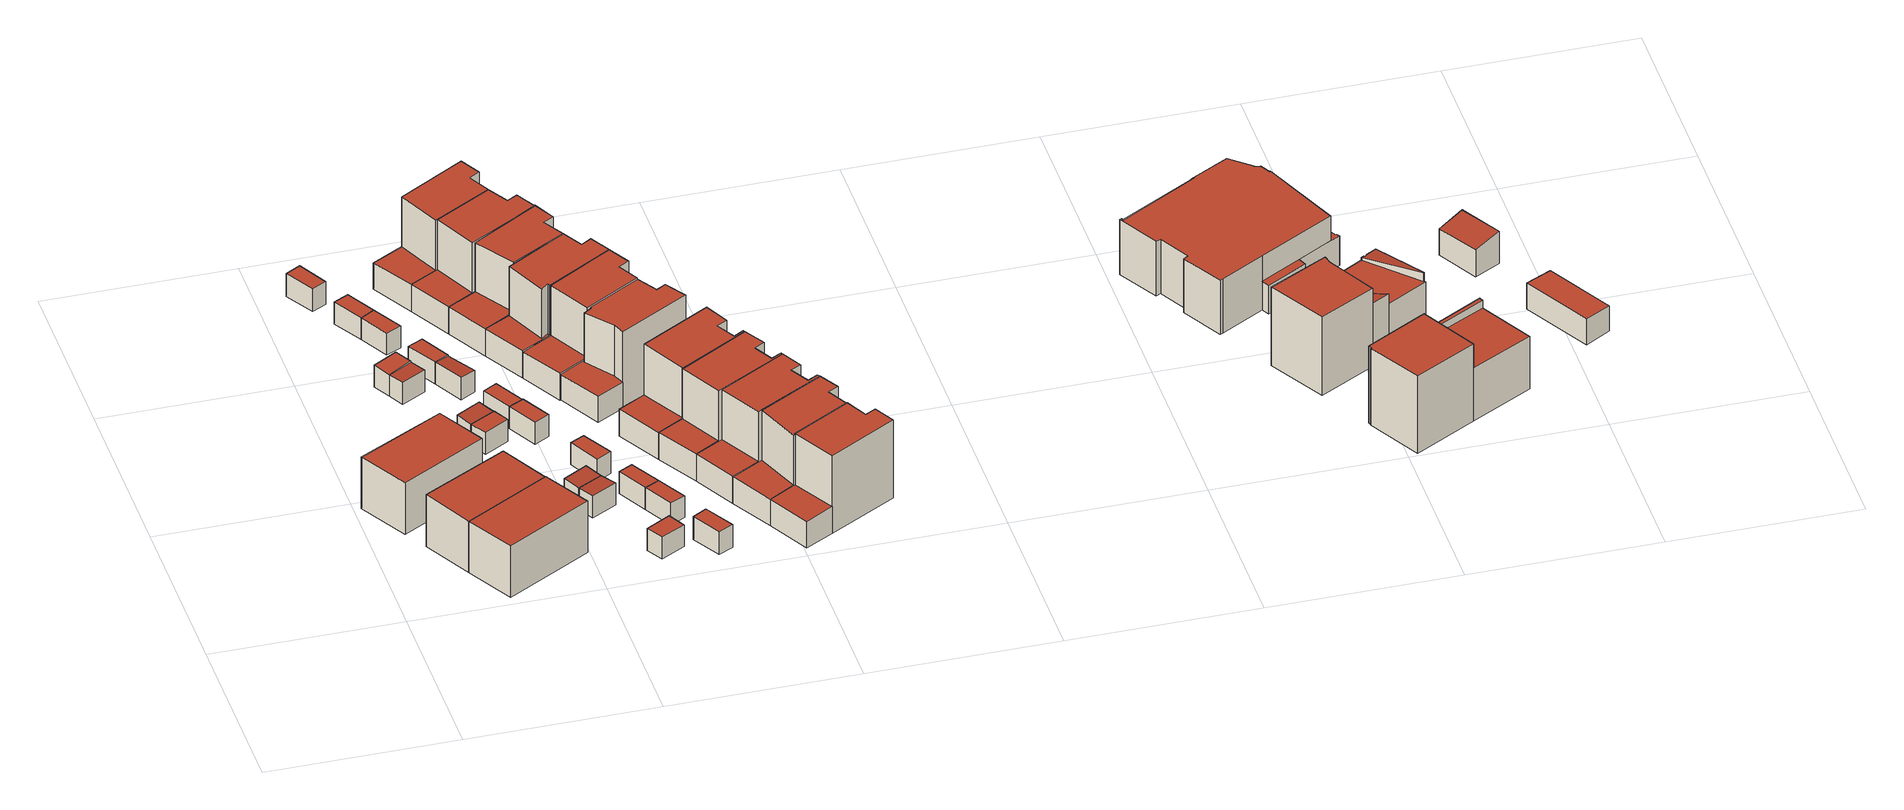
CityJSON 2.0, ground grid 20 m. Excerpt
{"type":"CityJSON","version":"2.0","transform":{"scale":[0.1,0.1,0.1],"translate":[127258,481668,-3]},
"CityObjects":{
"building1":{"type":"Building","attributes":{"b3_dak_type":"multiple horizontal","b3_h_dak_50p":3.67,"b3_h_dak_70p":3.69,"b3_h_dak_max":3.91,"b3_h_dak_min":3.59,"b3_h_maaiveld":-2.43,"b3_kas_warenhuis":false,"b3_mutatie_ahn3_ahn4":false,"b3_reconstructie_onvolledig":false,"b3_rmse_lod12":0.0573,"b3_rmse_lod13":0.0573,"b3_rmse_lod22":0.0539,"b3_val3dity_lod12":"[]","b3_val3dity_lod13":"[]","b3_val3dity_lod22":"[]","b3_volume_lod12":379.56,"b3_volume_lod13":379.56,"b3_volume_lod22":379.46,"geconstateerd":false,"oorspronkelijkbouwjaar":2007,"status":"Pand in gebruik"},"children":["building1-1"]},
"building1-1":{"type":"BuildingPart","parents":["building1"],"geometry":[{"type":"Solid","lod":"2.2","boundaries":[[[[0,1,2,3,4]],[[5,1,0,6]],[[6,0,4,7]],[[7,4,3,8]],[[9,2,1,5]],[[8,3,2,9]],[[8,9,5,6,7]]]],"semantics":{"surfaces":[{"type":"GroundSurface"},{"type":"WallSurface","on_footprint_edge":true},{"type":"RoofSurface"}],"values":[[0,1,1,1,1,1,2]]}}]},
"building2":{"type":"Building","attributes":{"b3_dak_type":"multiple horizontal","b3_h_dak_50p":3.68,"b3_h_dak_70p":3.7,"b3_h_dak_max":3.88,"b3_h_dak_min":3.58,"b3_h_maaiveld":-2.4,"b3_kas_warenhuis":false,"b3_mutatie_ahn3_ahn4":false,"b3_reconstructie_onvolledig":false,"b3_rmse_lod12":0.0569,"b3_rmse_lod13":0.0569,"b3_rmse_lod22":0.0497,"b3_val3dity_lod12":"[]","b3_val3dity_lod13":"[]","b3_val3dity_lod22":"[]","b3_volume_lod12":377.26,"b3_volume_lod13":377.26,"b3_volume_lod22":376.57,"geconstateerd":false,"oorspronkelijkbouwjaar":2007,"status":"Pand in gebruik"},"children":["building2-1"]},
"building2-1":{"type":"BuildingPart","parents":["building2"],"geometry":[{"type":"Solid","lod":"2.2","boundaries":[[[[10,11,12,13]],[[14,12,11,15]],[[15,11,10,16]],[[17,13,12,14]],[[16,10,13,17]],[[16,17,14,15]]]],"semantics":{"surfaces":[{"type":"GroundSurface"},{"type":"WallSurface","on_footprint_edge":true},{"type":"RoofSurface"}],"values":[[0,1,1,1,1,2]]}}]},
"building3":{"type":"Building","attributes":{"b3_dak_type":"multiple horizontal","b3_h_dak_50p":3.67,"b3_h_dak_70p":3.68,"b3_h_dak_max":3.88,"b3_h_dak_min":3.59,"b3_h_maaiveld":-2.43,"b3_kas_warenhuis":false,"b3_mutatie_ahn3_ahn4":false,"b3_reconstructie_onvolledig":false,"b3_rmse_lod12":0.0439,"b3_rmse_lod13":0.0439,"b3_rmse_lod22":0.0418,"b3_val3dity_lod12":"[]","b3_val3dity_lod13":"[]","b3_val3dity_lod22":"[]","b3_volume_lod12":363.44,"b3_volume_lod13":363.44,"b3_volume_lod22":362.91,"geconstateerd":false,"oorspronkelijkbouwjaar":2007,"status":"Pand in gebruik"},"children":["building3-1"]},
"building3-1":{"type":"BuildingPart","parents":["building3"],"geometry":[{"type":"Solid","lod":"2.2","boundaries":[[[[10,18,19,11]],[[20,18,10,21]],[[22,19,18,20]],[[21,10,11,15]],[[15,11,19,22]],[[15,22,20,21]]]],"semantics":{"surfaces":[{"type":"GroundSurface"},{"type":"WallSurface","on_footprint_edge":true},{"type":"RoofSurface"}],"values":[[0,1,1,1,1,2]]}}]},
"building4":{"type":"Building","attributes":{"b3_dak_type":"multiple horizontal","b3_h_dak_50p":0.16,"b3_h_dak_70p":0.19,"b3_h_dak_max":0.23,"b3_h_dak_min":0.12,"b3_h_maaiveld":-2.44,"b3_kas_warenhuis":false,"b3_mutatie_ahn3_ahn4":false,"b3_reconstructie_onvolledig":false,"b3_rmse_lod12":0.033,"b3_rmse_lod13":0.033,"b3_rmse_lod22":0.0281,"b3_val3dity_lod12":"[]","b3_val3dity_lod13":"[]","b3_val3dity_lod22":"[]","b3_volume_lod12":15.72,"b3_volume_lod13":15.72,"b3_volume_lod22":15.68,"geconstateerd":false,"oorspronkelijkbouwjaar":2007,"status":"Pand in gebruik"},"children":["building4-1"]},
"building4-1":{"type":"BuildingPart","parents":["building4"],"geometry":[{"type":"Solid","lod":"2.2","boundaries":[[[[23,24,25,26]],[[27,24,23,28]],[[29,25,24,27]],[[28,23,26,30]],[[30,26,25,29]],[[30,29,27,28]]]],"semantics":{"surfaces":[{"type":"GroundSurface"},{"type":"WallSurface","on_footprint_edge":true},{"type":"RoofSurface"}],"values":[[0,1,1,1,1,2]]}}]},
"building5":{"type":"Building","attributes":{"b3_dak_type":"multiple horizontal","b3_h_dak_50p":0.15,"b3_h_dak_70p":0.17,"b3_h_dak_max":0.22,"b3_h_dak_min":0.1,"b3_h_maaiveld":-2.44,"b3_kas_warenhuis":false,"b3_mutatie_ahn3_ahn4":false,"b3_reconstructie_onvolledig":false,"b3_rmse_lod12":0.0291,"b3_rmse_lod13":0.0291,"b3_rmse_lod22":0.0255,"b3_val3dity_lod12":"[]","b3_val3dity_lod13":"[]","b3_val3dity_lod22":"[]","b3_volume_lod12":15.62,"b3_volume_lod13":15.62,"b3_volume_lod22":15.61,"geconstateerd":false,"oorspronkelijkbouwjaar":2007,"status":"Pand in gebruik"},"children":["building5-1"]},
"building5-1":{"type":"BuildingPart","parents":["building5"],"geometry":[{"type":"Solid","lod":"2.2","boundaries":[[[[31,26,25,32]],[[30,26,31,33]],[[33,31,32,34]],[[35,25,26,30]],[[34,32,25,35]],[[34,35,30,33]]]],"semantics":{"surfaces":[{"type":"GroundSurface"},{"type":"WallSurface","on_footprint_edge":true},{"type":"RoofSurface"}],"values":[[0,1,1,1,1,2]]}}]},
"building6":{"type":"Building","attributes":{"b3_dak_type":"multiple horizontal","b3_h_dak_50p":0.17,"b3_h_dak_70p":0.2,"b3_h_dak_max":0.23,"b3_h_dak_min":0.11,"b3_h_maaiveld":-2.45,"b3_kas_warenhuis":false,"b3_mutatie_ahn3_ahn4":false,"b3_reconstructie_onvolledig":false,"b3_rmse_lod12":0.0328,"b3_rmse_lod13":0.0328,"b3_rmse_lod22":0.0319,"b3_val3dity_lod12":"[]","b3_val3dity_lod13":"[]","b3_val3dity_lod22":"[]","b3_volume_lod12":16.82,"b3_volume_lod13":16.82,"b3_volume_lod22":16.76,"geconstateerd":false,"oorspronkelijkbouwjaar":2007,"status":"Pand in gebruik"},"children":["building6-1"]},
"building6-1":{"type":"BuildingPart","parents":["building6"],"geometry":[{"type":"Solid","lod":"2.2","boundaries":[[[[36,37,38,39]],[[40,37,36,41]],[[41,36,39,42]],[[43,38,37,40]],[[42,39,38,43]],[[42,43,40,41]]]],"semantics":{"surfaces":[{"type":"GroundSurface"},{"type":"WallSurface","on_footprint_edge":true},{"type":"RoofSurface"}],"values":[[0,1,1,1,1,2]]}}]},
"building7":{"type":"Building","attributes":{"b3_dak_type":"multiple horizontal","b3_h_dak_50p":0.17,"b3_h_dak_70p":0.21,"b3_h_dak_max":0.26,"b3_h_dak_min":0.12,"b3_h_maaiveld":-2.44,"b3_kas_warenhuis":false,"b3_mutatie_ahn3_ahn4":false,"b3_reconstructie_onvolledig":false,"b3_rmse_lod12":0.0345,"b3_rmse_lod13":0.0345,"b3_rmse_lod22":0.032,"b3_val3dity_lod12":"[]","b3_val3dity_lod13":"[]","b3_val3dity_lod22":"[]","b3_volume_lod12":16.82,"b3_volume_lod13":16.82,"b3_volume_lod22":16.75,"geconstateerd":false,"oorspronkelijkbouwjaar":2007,"status":"Pand in gebruik"},"children":["building7-1"]},
"building7-1":{"type":"BuildingPart","parents":["building7"],"geometry":[{"type":"Solid","lod":"2.2","boundaries":[[[[44,45,46,47]],[[48,46,45,49]],[[50,47,46,48]],[[51,44,47,50]],[[49,45,44,51]],[[49,51,50,48]]]],"semantics":{"surfaces":[{"type":"GroundSurface"},{"type":"WallSurface","on_footprint_edge":true},{"type":"RoofSurface"}],"values":[[0,1,1,1,1,2]]}}]},
"building8":{"type":"Building","attributes":{"b3_dak_type":"multiple horizontal","b3_h_dak_50p":0.16,"b3_h_dak_70p":0.17,"b3_h_dak_max":0.23,"b3_h_dak_min":0.1,"b3_h_maaiveld":-2.44,"b3_kas_warenhuis":false,"b3_mutatie_ahn3_ahn4":false,"b3_reconstructie_onvolledig":false,"b3_rmse_lod12":0.031,"b3_rmse_lod13":0.031,"b3_rmse_lod22":0.0258,"b3_val3dity_lod12":"[]","b3_val3dity_lod13":"[]","b3_val3dity_lod22":"[]","b3_volume_lod12":15.67,"b3_volume_lod13":15.67,"b3_volume_lod22":15.64,"geconstateerd":false,"oorspronkelijkbouwjaar":2007,"status":"Pand in gebruik"},"children":["building8-1"]},
"building8-1":{"type":"BuildingPart","parents":["building8"],"geometry":[{"type":"Solid","lod":"2.2","boundaries":[[[[52,53,54,55]],[[56,53,52,57]],[[58,54,53,56]],[[57,52,55,59]],[[59,55,54,58]],[[59,58,56,57]]]],"semantics":{"surfaces":[{"type":"GroundSurface"},{"type":"WallSurface","on_footprint_edge":true},{"type":"RoofSurface"}],"values":[[0,1,1,1,1,2]]}}]},
"building9":{"type":"Building","attributes":{"b3_dak_type":"multiple horizontal","b3_h_dak_50p":0.17,"b3_h_dak_70p":0.19,"b3_h_dak_max":0.24,"b3_h_dak_min":0.11,"b3_h_maaiveld":-2.44,"b3_kas_warenhuis":false,"b3_mutatie_ahn3_ahn4":false,"b3_reconstructie_onvolledig":false,"b3_rmse_lod12":0.0328,"b3_rmse_lod13":0.0328,"b3_rmse_lod22":0.0297,"b3_val3dity_lod12":"[]","b3_val3dity_lod13":"[]","b3_val3dity_lod22":"[]","b3_volume_lod12":16.74,"b3_volume_lod13":16.74,"b3_volume_lod22":16.7,"geconstateerd":false,"oorspronkelijkbouwjaar":2007,"status":"Pand in gebruik"},"children":["building9-1"]},
"building9-1":{"type":"BuildingPart","parents":["building9"],"geometry":[{"type":"Solid","lod":"2.2","boundaries":[[[[60,61,46,45]],[[62,61,60,63]],[[63,60,45,49]],[[48,46,61,62]],[[49,45,46,48]],[[49,48,62,63]]]],"semantics":{"surfaces":[{"type":"GroundSurface"},{"type":"WallSurface","on_footprint_edge":true},{"type":"RoofSurface"}],"values":[[0,1,1,1,1,2]]}}]},
"building10":{"type":"Building","attributes":{"b3_dak_type":"multiple horizontal","b3_h_dak_50p":0.17,"b3_h_dak_70p":0.19,"b3_h_dak_max":0.23,"b3_h_dak_min":0.1,"b3_h_maaiveld":-2.43,"b3_kas_warenhuis":false,"b3_mutatie_ahn3_ahn4":false,"b3_reconstructie_onvolledig":false,"b3_rmse_lod12":0.032,"b3_rmse_lod13":0.032,"b3_rmse_lod22":0.0281,"b3_val3dity_lod12":"[]","b3_val3dity_lod13":"[]","b3_val3dity_lod22":"[]","b3_volume_lod12":15.63,"b3_volume_lod13":15.63,"b3_volume_lod22":15.6,"geconstateerd":false,"oorspronkelijkbouwjaar":2007,"status":"Pand in gebruik"},"children":["building10-1"]},
"building10-1":{"type":"BuildingPart","parents":["building10"],"geometry":[{"type":"Solid","lod":"2.2","boundaries":[[[[54,64,65,55]],[[66,64,54,67]],[[68,65,64,66]],[[67,54,55,59]],[[59,55,65,68]],[[59,68,66,67]]]],"semantics":{"surfaces":[{"type":"GroundSurface"},{"type":"WallSurface","on_footprint_edge":true},{"type":"RoofSurface"}],"values":[[0,1,1,1,1,2]]}}]},
"building11":{"type":"Building","attributes":{"b3_dak_type":"multiple horizontal","b3_h_dak_50p":0.17,"b3_h_dak_70p":0.2,"b3_h_dak_max":0.25,"b3_h_dak_min":0.12,"b3_h_maaiveld":-2.44,"b3_kas_warenhuis":false,"b3_mutatie_ahn3_ahn4":false,"b3_reconstructie_onvolledig":false,"b3_rmse_lod12":0.0298,"b3_rmse_lod13":0.0298,"b3_rmse_lod22":0.0274,"b3_val3dity_lod12":"[]","b3_val3dity_lod13":"[]","b3_val3dity_lod22":"[]","b3_volume_lod12":16.77,"b3_volume_lod13":16.77,"b3_volume_lod22":16.74,"geconstateerd":false,"oorspronkelijkbouwjaar":2007,"status":"Pand in gebruik"},"children":["building11-1"]},
"building11-1":{"type":"BuildingPart","parents":["building11"],"geometry":[{"type":"Solid","lod":"2.2","boundaries":[[[[69,70,71,72]],[[73,69,72,74]],[[74,72,71,75]],[[75,71,70,76]],[[76,70,69,73]],[[76,73,74,75]]]],"semantics":{"surfaces":[{"type":"GroundSurface"},{"type":"WallSurface","on_footprint_edge":true},{"type":"RoofSurface"}],"values":[[0,1,1,1,1,2]]}}]},
"building12":{"type":"Building","attributes":{"b3_dak_type":"multiple horizontal","b3_h_dak_50p":0.2,"b3_h_dak_70p":0.22,"b3_h_dak_max":0.28,"b3_h_dak_min":0.12,"b3_h_maaiveld":-2.44,"b3_kas_warenhuis":false,"b3_mutatie_ahn3_ahn4":false,"b3_reconstructie_onvolledig":false,"b3_rmse_lod12":0.0385,"b3_rmse_lod13":0.0385,"b3_rmse_lod22":0.0252,"b3_val3dity_lod12":"[]","b3_val3dity_lod13":"[]","b3_val3dity_lod22":"[]","b3_volume_lod12":16.93,"b3_volume_lod13":16.93,"b3_volume_lod22":16.83,"geconstateerd":false,"oorspronkelijkbouwjaar":2007,"status":"Pand in gebruik"},"children":["building12-1"]},
"building12-1":{"type":"BuildingPart","parents":["building12"],"geometry":[{"type":"Solid","lod":"2.2","boundaries":[[[[77,78,69,72]],[[79,78,77,80]],[[80,77,72,81]],[[73,69,78,79]],[[81,72,69,73]],[[81,73,79,80]]]],"semantics":{"surfaces":[{"type":"GroundSurface"},{"type":"WallSurface","on_footprint_edge":true},{"type":"RoofSurface"}],"values":[[0,1,1,1,1,2]]}}]},
"building13":{"type":"Building","attributes":{"b3_dak_type":"multiple horizontal","b3_h_dak_50p":0.16,"b3_h_dak_70p":0.18,"b3_h_dak_max":0.23,"b3_h_dak_min":0.1,"b3_h_maaiveld":-2.43,"b3_kas_warenhuis":false,"b3_mutatie_ahn3_ahn4":false,"b3_reconstructie_onvolledig":false,"b3_rmse_lod12":0.0328,"b3_rmse_lod13":0.0328,"b3_rmse_lod22":0.0297,"b3_val3dity_lod12":"[]","b3_val3dity_lod13":"[]","b3_val3dity_lod22":"[]","b3_volume_lod12":15.61,"b3_volume_lod13":15.61,"b3_volume_lod22":15.57,"geconstateerd":false,"oorspronkelijkbouwjaar":2007,"status":"Pand in gebruik"},"children":["building13-1"]},
"building13-1":{"type":"BuildingPart","parents":["building13"],"geometry":[{"type":"Solid","lod":"2.2","boundaries":[[[[82,83,84,85]],[[86,83,82,87]],[[87,82,85,88]],[[89,84,83,86]],[[88,85,84,89]],[[88,89,86,87]]]],"semantics":{"surfaces":[{"type":"GroundSurface"},{"type":"WallSurface","on_footprint_edge":true},{"type":"RoofSurface"}],"values":[[0,1,1,1,1,2]]}}]},
"building14":{"type":"Building","attributes":{"b3_dak_type":"multiple horizontal","b3_h_dak_50p":0.16,"b3_h_dak_70p":0.18,"b3_h_dak_max":0.22,"b3_h_dak_min":0.1,"b3_h_maaiveld":-2.43,"b3_kas_warenhuis":false,"b3_mutatie_ahn3_ahn4":false,"b3_reconstructie_onvolledig":false,"b3_rmse_lod12":0.0313,"b3_rmse_lod13":0.0313,"b3_rmse_lod22":0.0279,"b3_val3dity_lod12":"[]","b3_val3dity_lod13":"[]","b3_val3dity_lod22":"[]","b3_volume_lod12":15.59,"b3_volume_lod13":15.59,"b3_volume_lod22":15.58,"geconstateerd":false,"oorspronkelijkbouwjaar":2007,"status":"Pand in gebruik"},"children":["building14-1"]},
"building14-1":{"type":"BuildingPart","parents":["building14"],"geometry":[{"type":"Solid","lod":"2.2","boundaries":[[[[90,83,82,91]],[[86,83,90,92]],[[92,90,91,93]],[[87,82,83,86]],[[93,91,82,87]],[[93,87,86,92]]]],"semantics":{"surfaces":[{"type":"GroundSurface"},{"type":"WallSurface","on_footprint_edge":true},{"type":"RoofSurface"}],"values":[[0,1,1,1,1,2]]}}]},
"building15":{"type":"Building","attributes":{"b3_dak_type":"multiple horizontal","b3_h_dak_50p":0.17,"b3_h_dak_70p":0.19,"b3_h_dak_max":0.26,"b3_h_dak_min":0.11,"b3_h_maaiveld":-2.42,"b3_kas_warenhuis":false,"b3_mutatie_ahn3_ahn4":false,"b3_reconstructie_onvolledig":false,"b3_rmse_lod12":0.0351,"b3_rmse_lod13":0.0351,"b3_rmse_lod22":0.0292,"b3_val3dity_lod12":"[]","b3_val3dity_lod13":"[]","b3_val3dity_lod22":"[]","b3_volume_lod12":16.63,"b3_volume_lod13":16.63,"b3_volume_lod22":16.55,"geconstateerd":false,"oorspronkelijkbouwjaar":2007,"status":"Pand in gebruik"},"children":["building15-1"]},
"building15-1":{"type":"BuildingPart","parents":["building15"],"geometry":[{"type":"Solid","lod":"2.2","boundaries":[[[[94,95,96,97]],[[98,96,95,99]],[[100,97,96,98]],[[101,94,97,100]],[[99,95,94,101]],[[99,101,100,98]]]],"semantics":{"surfaces":[{"type":"GroundSurface"},{"type":"WallSurface","on_footprint_edge":true},{"type":"RoofSurface"}],"values":[[0,1,1,1,1,2]]}}]},
"building16":{"type":"Building","attributes":{"b3_dak_type":"multiple horizontal","b3_h_dak_50p":0.16,"b3_h_dak_70p":0.19,"b3_h_dak_max":0.24,"b3_h_dak_min":0.12,"b3_h_maaiveld":-2.4,"b3_kas_warenhuis":false,"b3_mutatie_ahn3_ahn4":false,"b3_reconstructie_onvolledig":false,"b3_rmse_lod12":0.0315,"b3_rmse_lod13":0.0315,"b3_rmse_lod22":0.03,"b3_val3dity_lod12":"[]","b3_val3dity_lod13":"[]","b3_val3dity_lod22":"[]","b3_volume_lod12":16.46,"b3_volume_lod13":16.46,"b3_volume_lod22":16.43,"geconstateerd":false,"oorspronkelijkbouwjaar":2007,"status":"Pand in gebruik"},"children":["building16-1"]},
"building16-1":{"type":"BuildingPart","parents":["building16"],"geometry":[{"type":"Solid","lod":"2.2","boundaries":[[[[102,103,96,95]],[[104,103,102,105]],[[105,102,95,106]],[[98,96,103,104]],[[106,95,96,98]],[[106,98,104,105]]]],"semantics":{"surfaces":[{"type":"GroundSurface"},{"type":"WallSurface","on_footprint_edge":true},{"type":"RoofSurface"}],"values":[[0,1,1,1,1,2]]}}]},
"building17":{"type":"Building","attributes":{"b3_dak_type":"multiple horizontal","b3_h_dak_50p":0.17,"b3_h_dak_70p":0.19,"b3_h_dak_max":0.23,"b3_h_dak_min":0.09,"b3_h_maaiveld":-2.42,"b3_kas_warenhuis":false,"b3_mutatie_ahn3_ahn4":false,"b3_reconstructie_onvolledig":false,"b3_rmse_lod12":0.0332,"b3_rmse_lod13":0.0332,"b3_rmse_lod22":0.0259,"b3_val3dity_lod12":"[]","b3_val3dity_lod13":"[]","b3_val3dity_lod22":"[]","b3_volume_lod12":15.63,"b3_volume_lod13":15.63,"b3_volume_lod22":15.58,"geconstateerd":false,"oorspronkelijkbouwjaar":2007,"status":"Pand in gebruik"},"children":["building17-1"]},
"building17-1":{"type":"BuildingPart","parents":["building17"],"geometry":[{"type":"Solid","lod":"2.2","boundaries":[[[[107,108,109,110]],[[111,108,107,112]],[[112,107,110,113]],[[114,109,108,111]],[[113,110,109,114]],[[113,114,111,112]]]],"semantics":{"surfaces":[{"type":"GroundSurface"},{"type":"WallSurface","on_footprint_edge":true},{"type":"RoofSurface"}],"values":[[0,1,1,1,1,2]]}}]},
"building18":{"type":"Building","attributes":{"b3_dak_type":"multiple horizontal","b3_h_dak_50p":0.17,"b3_h_dak_70p":0.19,"b3_h_dak_max":0.23,"b3_h_dak_min":0.12,"b3_h_maaiveld":-2.44,"b3_kas_warenhuis":false,"b3_mutatie_ahn3_ahn4":false,"b3_reconstructie_onvolledig":false,"b3_rmse_lod12":0.0297,"b3_rmse_lod13":0.0297,"b3_rmse_lod22":0.0282,"b3_val3dity_lod12":"[]","b3_val3dity_lod13":"[]","b3_val3dity_lod22":"[]","b3_volume_lod12":17.07,"b3_volume_lod13":17.07,"b3_volume_lod22":17.02,"geconstateerd":false,"oorspronkelijkbouwjaar":2007,"status":"Pand in gebruik"},"children":["building18-1"]},
"building18-1":{"type":"BuildingPart","parents":["building18"],"geometry":[{"type":"Solid","lod":"2.2","boundaries":[[[[115,116,117,118]],[[119,115,118,120]],[[120,118,117,121]],[[121,117,116,122]],[[122,116,115,119]],[[122,119,120,121]]]],"semantics":{"surfaces":[{"type":"GroundSurface"},{"type":"WallSurface","on_footprint_edge":true},{"type":"RoofSurface"}],"values":[[0,1,1,1,1,2]]}}]},
"building19":{"type":"Building","attributes":{"b3_dak_type":"multiple horizontal","b3_h_dak_50p":0.15,"b3_h_dak_70p":0.17,"b3_h_dak_max":0.23,"b3_h_dak_min":0.08,"b3_h_maaiveld":-2.44,"b3_kas_warenhuis":false,"b3_mutatie_ahn3_ahn4":false,"b3_reconstructie_onvolledig":false,"b3_rmse_lod12":0.0303,"b3_rmse_lod13":0.0303,"b3_rmse_lod22":0.0281,"b3_val3dity_lod12":"[]","b3_val3dity_lod13":"[]","b3_val3dity_lod22":"[]","b3_volume_lod12":16.61,"b3_volume_lod13":16.61,"b3_volume_lod22":16.58,"geconstateerd":false,"oorspronkelijkbouwjaar":2007,"status":"Pand in gebruik"},"children":["building19-1"]},
"building19-1":{"type":"BuildingPart","parents":["building19"],"geometry":[{"type":"Solid","lod":"2.2","boundaries":[[[[123,124,125,126]],[[127,123,126,128]],[[128,126,125,129]],[[129,125,124,130]],[[130,124,123,127]],[[130,127,128,129]]]],"semantics":{"surfaces":[{"type":"GroundSurface"},{"type":"WallSurface","on_footprint_edge":true},{"type":"RoofSurface"}],"values":[[0,1,1,1,1,2]]}}]},
"building20":{"type":"Building","attributes":{"b3_dak_type":"multiple horizontal","b3_h_dak_50p":0.15,"b3_h_dak_70p":0.19,"b3_h_dak_max":0.23,"b3_h_dak_min":0.09,"b3_h_maaiveld":-2.43,"b3_kas_warenhuis":false,"b3_mutatie_ahn3_ahn4":false,"b3_reconstructie_onvolledig":false,"b3_rmse_lod12":0.0332,"b3_rmse_lod13":0.0332,"b3_rmse_lod22":0.0319,"b3_val3dity_lod12":"[]","b3_val3dity_lod13":"[]","b3_val3dity_lod22":"[]","b3_volume_lod12":16.56,"b3_volume_lod13":16.56,"b3_volume_lod22":16.53,"geconstateerd":false,"oorspronkelijkbouwjaar":2007,"status":"Pand in gebruik"},"children":["building20-1"]},
"building20-1":{"type":"BuildingPart","parents":["building20"],"geometry":[{"type":"Solid","lod":"2.2","boundaries":[[[[131,132,123,126]],[[133,132,131,134]],[[134,131,126,128]],[[127,123,132,133]],[[128,126,123,127]],[[128,127,133,134]]]],"semantics":{"surfaces":[{"type":"GroundSurface"},{"type":"WallSurface","on_footprint_edge":true},{"type":"RoofSurface"}],"values":[[0,1,1,1,1,2]]}}]},
"building21":{"type":"Building","attributes":{"b3_dak_type":"multiple horizontal","b3_h_dak_50p":0.17,"b3_h_dak_70p":0.2,"b3_h_dak_max":0.24,"b3_h_dak_min":0.11,"b3_h_maaiveld":-2.52,"b3_kas_warenhuis":false,"b3_mutatie_ahn3_ahn4":false,"b3_reconstructie_onvolledig":false,"b3_rmse_lod12":0.0326,"b3_rmse_lod13":0.0326,"b3_rmse_lod22":0.0303,"b3_val3dity_lod12":"[]","b3_val3dity_lod13":"[]","b3_val3dity_lod22":"[]","b3_volume_lod12":17.23,"b3_volume_lod13":17.23,"b3_volume_lod22":17.18,"geconstateerd":false,"oorspronkelijkbouwjaar":2007,"status":"Pand in gebruik"},"children":["building21-1"]},
"building21-1":{"type":"BuildingPart","parents":["building21"],"geometry":[{"type":"Solid","lod":"2.2","boundaries":[[[[135,136,137,138]],[[139,135,138,140]],[[140,138,137,141]],[[141,137,136,142]],[[142,136,135,139]],[[142,139,140,141]]]],"semantics":{"surfaces":[{"type":"GroundSurface"},{"type":"WallSurface","on_footprint_edge":true},{"type":"RoofSurface"}],"values":[[0,1,1,1,1,2]]}}]},
"building22":{"type":"Building","attributes":{"b3_dak_type":"multiple horizontal","b3_h_dak_50p":6.6,"b3_h_dak_70p":6.64,"b3_h_dak_max":7.04,"b3_h_dak_min":0.61,"b3_h_maaiveld":-2.46,"b3_kas_warenhuis":false,"b3_mutatie_ahn3_ahn4":false,"b3_reconstructie_onvolledig":false,"b3_rmse_lod12":3.41,"b3_rmse_lod13":1.23,"b3_rmse_lod22":1.25,"b3_val3dity_lod12":"[]","b3_val3dity_lod13":"[]","b3_val3dity_lod22":"[]","b3_volume_lod12":513.47,"b3_volume_lod13":407.14,"b3_volume_lod22":406.86,"geconstateerd":false,"oorspronkelijkbouwjaar":2007,"status":"Pand in gebruik"},"children":["building22-1"]},
"building22-1":{"type":"BuildingPart","parents":["building22"],"geometry":[{"type":"Solid","lod":"2.2","boundaries":[[[[143,144,145,146,147,148,149,150]],[[151,146,145,152]],[[153,147,146,151]],[[154,144,143,155,156]],[[152,145,144,154]],[[156,155,157,158]],[[155,143,150,159]],[[159,150,149,160]],[[158,157,148,147,153]],[[160,149,148,157]],[[158,153,151,152,154,156]],[[160,157,155,159]]]],"semantics":{"surfaces":[{"type":"GroundSurface"},{"type":"WallSurface","on_footprint_edge":true},{"type":"WallSurface","on_footprint_edge":false},{"type":"RoofSurface"}],"values":[[0,1,1,1,1,2,1,1,1,1,3,3]]}}]},
"building23":{"type":"Building","attributes":{"b3_dak_type":"multiple horizontal","b3_h_dak_50p":6.6,"b3_h_dak_70p":6.63,"b3_h_dak_max":7.02,"b3_h_dak_min":0.63,"b3_h_maaiveld":-2.46,"b3_kas_warenhuis":false,"b3_mutatie_ahn3_ahn4":false,"b3_reconstructie_onvolledig":false,"b3_rmse_lod12":3.48,"b3_rmse_lod13":1.28,"b3_rmse_lod22":1.3,"b3_val3dity_lod12":"[]","b3_val3dity_lod13":"[]","b3_val3dity_lod22":"[]","b3_volume_lod12":514.01,"b3_volume_lod13":412,"b3_volume_lod22":411.72,"geconstateerd":false,"oorspronkelijkbouwjaar":2007,"status":"Pand in gebruik"},"children":["building23-1"]},
"building23-1":{"type":"BuildingPart","parents":["building23"],"geometry":[{"type":"Solid","lod":"2.2","boundaries":[[[[161,162,163,149,164,147,165,166]],[[167,168,169,170]],[[168,164,149,160]],[[171,166,165,172]],[[173,161,166,171]],[[172,165,147,153]],[[153,147,164,168,167]],[[170,169,162,161,173]],[[174,163,162,169]],[[160,149,163,174]],[[170,173,171,172,153,167]],[[160,174,169,168]]]],"semantics":{"surfaces":[{"type":"GroundSurface"},{"type":"WallSurface","on_footprint_edge":false},{"type":"WallSurface","on_footprint_edge":true},{"type":"RoofSurface"}],"values":[[0,1,2,2,2,2,2,2,2,2,3,3]]}}]},
"building24":{"type":"Building","attributes":{"b3_dak_type":"slanted","b3_h_dak_50p":6.59,"b3_h_dak_70p":6.63,"b3_h_dak_max":6.98,"b3_h_dak_min":0.62,"b3_h_maaiveld":-2.45,"b3_kas_warenhuis":false,"b3_mutatie_ahn3_ahn4":false,"b3_reconstructie_onvolledig":false,"b3_rmse_lod12":3.44,"b3_rmse_lod13":0.946,"b3_rmse_lod22":0.961,"b3_val3dity_lod12":"[]","b3_val3dity_lod13":"[]","b3_val3dity_lod22":"[]","b3_volume_lod12":510.7,"b3_volume_lod13":398.79,"b3_volume_lod22":398.67,"geconstateerd":false,"oorspronkelijkbouwjaar":2007,"status":"Pand in gebruik"},"children":["building24-1"]},
"building24-1":{"type":"BuildingPart","parents":["building24"],"geometry":[{"type":"Solid","lod":"2.2","boundaries":[[[[175,161,176,177,178,179,180,163]],[[181,177,176,182]],[[183,178,177,181]],[[184,161,175,185,186]],[[182,176,161,184]],[[187,188,179,178,183]],[[186,185,188,187]],[[174,163,180,189]],[[185,175,163,174]],[[189,180,179,188]],[[186,187,183,181,182,184]],[[189,188,185,174]]]],"semantics":{"surfaces":[{"type":"GroundSurface"},{"type":"WallSurface","on_footprint_edge":true},{"type":"WallSurface","on_footprint_edge":false},{"type":"RoofSurface"}],"values":[[0,1,1,1,1,1,2,1,1,1,3,3]]}}]},
"building25":{"type":"Building","attributes":{"b3_dak_type":"multiple horizontal","b3_h_dak_50p":6.6,"b3_h_dak_70p":6.64,"b3_h_dak_max":7.01,"b3_h_dak_min":0.62,"b3_h_maaiveld":-2.45,"b3_kas_warenhuis":false,"b3_mutatie_ahn3_ahn4":false,"b3_reconstructie_onvolledig":false,"b3_rmse_lod12":3.32,"b3_rmse_lod13":1.08,"b3_rmse_lod22":1.1,"b3_val3dity_lod12":"[]","b3_val3dity_lod13":"[]","b3_val3dity_lod22":"[]","b3_volume_lod12":513.41,"b3_volume_lod13":424.14,"b3_volume_lod22":423.46,"geconstateerd":false,"oorspronkelijkbouwjaar":2007,"status":"Pand in gebruik"},"children":["building25-1"]},
"building25-1":{"type":"BuildingPart","parents":["building25"],"geometry":[{"type":"Solid","lod":"2.2","boundaries":[[[[190,191,180,192,178,193,194,195]],[[196,197,198,199]],[[200,194,193,201]],[[202,195,194,200]],[[199,198,190,195,202]],[[201,193,178,183]],[[203,192,180,189]],[[189,180,191,204]],[[183,178,192,203,205]],[[204,191,190,198]],[[205,203,206,207]],[[207,206,197,196]],[[207,196,199,202,200,201,183,205]],[[197,206,203,189,204,198]]]],"semantics":{"surfaces":[{"type":"GroundSurface"},{"type":"WallSurface","on_footprint_edge":false},{"type":"WallSurface","on_footprint_edge":true},{"type":"RoofSurface"}],"values":[[0,1,2,2,2,2,2,2,2,2,1,1,3,3]]}}]},
"building26":{"type":"Building","attributes":{"b3_dak_type":"slanted","b3_h_dak_50p":6.61,"b3_h_dak_70p":6.65,"b3_h_dak_max":7.03,"b3_h_dak_min":0.56,"b3_h_maaiveld":-2.46,"b3_kas_warenhuis":false,"b3_mutatie_ahn3_ahn4":false,"b3_reconstructie_onvolledig":false,"b3_rmse_lod12":3.34,"b3_rmse_lod13":1.06,"b3_rmse_lod22":1.08,"b3_val3dity_lod12":"[]","b3_val3dity_lod13":"[]","b3_val3dity_lod22":"[]","b3_volume_lod12":516.15,"b3_volume_lod13":404.14,"b3_volume_lod22":403.98,"geconstateerd":false,"oorspronkelijkbouwjaar":2007,"status":"Pand in gebruik"},"children":["building26-1"]},
"building26-1":{"type":"BuildingPart","parents":["building26"],"geometry":[{"type":"Solid","lod":"2.2","boundaries":[[[[208,195,209,210,211,212,213,191]],[[214,210,209,215]],[[216,211,210,214]],[[202,195,208,217,218]],[[215,209,195,202]],[[219,220,212,211,216]],[[221,191,213,222]],[[222,213,212,220]],[[218,217,220,219]],[[217,208,191,221]],[[218,219,216,214,215,202]],[[217,221,222,220]]]],"semantics":{"surfaces":[{"type":"GroundSurface"},{"type":"WallSurface","on_footprint_edge":true},{"type":"WallSurface","on_footprint_edge":false},{"type":"RoofSurface"}],"values":[[0,1,1,1,1,1,1,1,2,1,3,3]]}}]},
"building27":{"type":"Building","attributes":{"b3_dak_type":"multiple horizontal","b3_h_dak_50p":6.62,"b3_h_dak_70p":6.65,"b3_h_dak_max":7.05,"b3_h_dak_min":0.62,"b3_h_maaiveld":-2.45,"b3_kas_warenhuis":false,"b3_mutatie_ahn3_ahn4":false,"b3_reconstructie_onvolledig":false,"b3_rmse_lod12":3.18,"b3_rmse_lod13":0.18,"b3_rmse_lod22":0.181,"b3_val3dity_lod12":"[]","b3_val3dity_lod13":"[]","b3_val3dity_lod22":"[]","b3_volume_lod12":536.58,"b3_volume_lod13":433.88,"b3_volume_lod22":433.87,"geconstateerd":false,"oorspronkelijkbouwjaar":2007,"status":"Pand in gebruik"},"children":["building27-1"]},
"building27-1":{"type":"BuildingPart","parents":["building27"],"geometry":[{"type":"Solid","lod":"2.2","boundaries":[[[[223,224,225,226,227,228,229,230]],[[231,230,229,232]],[[233,234,232,235]],[[236,227,226,237]],[[238,228,227,236]],[[235,232,229,228,238]],[[237,226,225,239]],[[240,223,230,231]],[[241,242,243,244]],[[239,225,224,242,241]],[[242,224,223,240]],[[245,246,234,233]],[[244,243,246,245]],[[246,243,242,240,231,232,234]],[[244,245,233,235,238,236,237,239,241]]]],"semantics":{"surfaces":[{"type":"GroundSurface"},{"type":"WallSurface","on_footprint_edge":true},{"type":"WallSurface","on_footprint_edge":false},{"type":"RoofSurface"}],"values":[[0,1,2,1,1,1,1,1,2,1,1,2,2,3,3]]}}]},
"building28":{"type":"Building","attributes":{"b3_dak_type":"slanted","b3_h_dak_50p":6.62,"b3_h_dak_70p":6.65,"b3_h_dak_max":7.03,"b3_h_dak_min":0.45,"b3_h_maaiveld":-2.46,"b3_kas_warenhuis":false,"b3_mutatie_ahn3_ahn4":false,"b3_reconstructie_onvolledig":false,"b3_rmse_lod12":3.17,"b3_rmse_lod13":0.173,"b3_rmse_lod22":0.176,"b3_val3dity_lod12":"[]","b3_val3dity_lod13":"[]","b3_val3dity_lod22":"[]","b3_volume_lod12":544.24,"b3_volume_lod13":439.98,"b3_volume_lod22":439.93,"geconstateerd":false,"oorspronkelijkbouwjaar":2007,"status":"Pand in gebruik"},"children":["building28-1"]},
"building28-1":{"type":"BuildingPart","parents":["building28"],"geometry":[{"type":"Solid","lod":"2.2","boundaries":[[[[247,248,249,250,251,252,253,254,255,256]],[[257,258,250,249,259]],[[260,248,247,261]],[[259,249,248,260]],[[262,251,250,258]],[[263,264,258,257]],[[261,247,256,265]],[[265,256,255,266]],[[266,255,254,267]],[[268,252,251,262]],[[264,253,252,268]],[[267,254,253,264,263]],[[264,268,262,258]],[[267,263,257,259,260,261,265,266]]]],"semantics":{"surfaces":[{"type":"GroundSurface"},{"type":"WallSurface","on_footprint_edge":true},{"type":"WallSurface","on_footprint_edge":false},{"type":"RoofSurface"}],"values":[[0,1,1,1,1,2,1,1,1,1,1,1,3,3]]}}]},
"building29":{"type":"Building","attributes":{"b3_dak_type":"multiple horizontal","b3_h_dak_50p":6.61,"b3_h_dak_70p":6.64,"b3_h_dak_max":7,"b3_h_dak_min":0.56,"b3_h_maaiveld":-2.47,"b3_kas_warenhuis":false,"b3_mutatie_ahn3_ahn4":false,"b3_reconstructie_onvolledig":false,"b3_rmse_lod12":3.15,"b3_rmse_lod13":0.159,"b3_rmse_lod22":0.161,"b3_val3dity_lod12":"[]","b3_val3dity_lod13":"[]","b3_val3dity_lod22":"[]","b3_volume_lod12":517.13,"b3_volume_lod13":422.34,"b3_volume_lod22":422.4,"geconstateerd":false,"oorspronkelijkbouwjaar":2007,"status":"Pand in gebruik"},"children":["building29-1"]},
"building29-1":{"type":"BuildingPart","parents":["building29"],"geometry":[{"type":"Solid","lod":"2.2","boundaries":[[[[251,269,249,270,271,272,273,274,275,276]],[[277,272,271,278]],[[279,273,272,277]],[[280,274,273,279]],[[281,282,275,274,280]],[[283,269,251,284]],[[285,283,282,281]],[[278,271,270,286]],[[286,270,249,259]],[[284,251,276,287]],[[287,276,275,282]],[[259,249,269,283,285]],[[287,282,283,284]],[[259,285,281,280,279,277,278,286]]]],"semantics":{"surfaces":[{"type":"GroundSurface"},{"type":"WallSurface","on_footprint_edge":true},{"type":"WallSurface","on_footprint_edge":false},{"type":"RoofSurface"}],"values":[[0,1,1,1,1,1,2,1,1,1,1,1,3,3]]}}]},
"building30":{"type":"Building","attributes":{"b3_dak_type":"multiple horizontal","b3_h_dak_50p":6.61,"b3_h_dak_70p":6.65,"b3_h_dak_max":7.01,"b3_h_dak_min":0.62,"b3_h_maaiveld":-2.47,"b3_kas_warenhuis":false,"b3_mutatie_ahn3_ahn4":false,"b3_reconstructie_onvolledig":false,"b3_rmse_lod12":3.2,"b3_rmse_lod13":0.158,"b3_rmse_lod22":0.16,"b3_val3dity_lod12":"[]","b3_val3dity_lod13":"[]","b3_val3dity_lod22":"[]","b3_volume_lod12":515.75,"b3_volume_lod13":410.11,"b3_volume_lod22":409.58,"geconstateerd":false,"oorspronkelijkbouwjaar":2007,"status":"Pand in gebruik"},"children":["building30-1"]},
"building30-1":{"type":"BuildingPart","parents":["building30"],"geometry":[{"type":"Solid","lod":"2.2","boundaries":[[[[288,289,290,291,292,293,276,294,274,295]],[[296,289,288,297]],[[298,290,289,296]],[[299,291,290,298]],[[300,301,292,291,299]],[[302,293,292,301]],[[303,304,301,300]],[[297,288,295,305]],[[305,295,274,280]],[[287,276,293,302]],[[304,294,276,287]],[[280,274,294,304,303]],[[304,287,302,301]],[[280,303,300,299,298,296,297,305]]]],"semantics":{"surfaces":[{"type":"GroundSurface"},{"type":"WallSurface","on_footprint_edge":true},{"type":"WallSurface","on_footprint_edge":false},{"type":"RoofSurface"}],"values":[[0,1,1,1,1,1,2,1,1,1,1,1,3,3]]}}]},
"building31":{"type":"Building","attributes":{"b3_dak_type":"multiple horizontal","b3_h_dak_50p":6.6,"b3_h_dak_70p":6.63,"b3_h_dak_max":6.98,"b3_h_dak_min":0.61,"b3_h_maaiveld":-2.48,"b3_kas_warenhuis":false,"b3_mutatie_ahn3_ahn4":false,"b3_reconstructie_onvolledig":false,"b3_rmse_lod12":3.22,"b3_rmse_lod13":0.165,"b3_rmse_lod22":0.171,"b3_val3dity_lod12":"[]","b3_val3dity_lod13":"[]","b3_val3dity_lod22":"[]","b3_volume_lod12":509.9,"b3_volume_lod13":404.29,"b3_volume_lod22":403.83,"geconstateerd":false,"oorspronkelijkbouwjaar":2007,"status":"Pand in gebruik"},"children":["building31-1"]},
"building31-1":{"type":"BuildingPart","parents":["building31"],"geometry":[{"type":"Solid","lod":"2.2","boundaries":[[[[306,291,307,308,309,310,311,293]],[[312,308,307,313]],[[314,309,308,312]],[[299,291,306,315,316]],[[313,307,291,299]],[[317,318,310,309,314]],[[302,293,311,319]],[[319,311,310,318]],[[316,315,318,317]],[[315,306,293,302]],[[316,317,314,312,313,299]],[[315,302,319,318]]]],"semantics":{"surfaces":[{"type":"GroundSurface"},{"type":"WallSurface","on_footprint_edge":true},{"type":"WallSurface","on_footprint_edge":false},{"type":"RoofSurface"}],"values":[[0,1,1,1,1,1,1,1,2,1,3,3]]}}]},
"building32":{"type":"Building","attributes":{"b3_dak_type":"multiple horizontal","b3_h_dak_50p":6.63,"b3_h_dak_70p":6.73,"b3_h_dak_max":6.97,"b3_h_dak_min":0.62,"b3_h_maaiveld":-2.46,"b3_kas_warenhuis":false,"b3_mutatie_ahn3_ahn4":false,"b3_reconstructie_onvolledig":false,"b3_rmse_lod12":3.55,"b3_rmse_lod13":1.26,"b3_rmse_lod22":1.26,"b3_val3dity_lod12":"[]","b3_val3dity_lod13":"[]","b3_val3dity_lod22":"[]","b3_volume_lod12":518.64,"b3_volume_lod13":416.18,"b3_volume_lod22":413.57,"geconstateerd":false,"oorspronkelijkbouwjaar":2007,"status":"Pand in gebruik"},"children":["building32-1"]},
"building32-1":{"type":"BuildingPart","parents":["building32"],"geometry":[{"type":"Solid","lod":"2.2","boundaries":[[[[320,309,321,322,323,324,325,311]],[[326,327,328,329]],[[327,320,311,319]],[[330,322,321,331]],[[332,323,322,330]],[[331,321,309,333]],[[319,311,325,334]],[[334,325,324,328]],[[329,328,324,323,332]],[[333,309,320,327,326]],[[334,328,327,319]],[[333,326,329,332,330,331]]]],"semantics":{"surfaces":[{"type":"GroundSurface"},{"type":"WallSurface","on_footprint_edge":false},{"type":"WallSurface","on_footprint_edge":true},{"type":"RoofSurface"}],"values":[[0,1,2,2,2,2,2,2,2,2,3,3]]}}]},
"building33":{"type":"Building","attributes":{"b3_dak_type":"multiple horizontal","b3_h_dak_50p":4.05,"b3_h_dak_70p":4.08,"b3_h_dak_max":4.35,"b3_h_dak_min":0.83,"b3_h_maaiveld":-2.38,"b3_kas_warenhuis":false,"b3_mutatie_ahn3_ahn4":false,"b3_reconstructie_onvolledig":false,"b3_rmse_lod12":0.953,"b3_rmse_lod13":0.953,"b3_rmse_lod22":0.158,"b3_val3dity_lod12":"[]","b3_val3dity_lod13":"[]","b3_val3dity_lod22":"[]","b3_volume_lod12":1497.84,"b3_volume_lod13":1497.84,"b3_volume_lod22":1412.54,"geconstateerd":false,"oorspronkelijkbouwjaar":2016,"status":"Pand in gebruik"},"children":["building33-1"]},
"building33-1":{"type":"BuildingPart","parents":["building33"],"geometry":[{"type":"Solid","lod":"2.2","boundaries":[[[[335,336,337,338,339,340,341,342,343,344,345,346,347,348,349,350,351,352,353,354,355,356,357,358,359,360,361,362,363,364,365,366,367,368,369,370,371,372]],[[373,358,357,374]],[[374,357,356,375]],[[376,359,358,373]],[[377,378,352,351,379]],[[380,381,378,377]],[[375,356,355,382]],[[382,355,354,383]],[[383,354,353,384]],[[384,353,352,378]],[[385,386,387,388]],[[389,390,386,385]],[[391,392,393,394]],[[395,348,347,396]],[[397,398,346,345,399,400]],[[401,338,337,402]],[[403,343,342,404]],[[404,342,341,405]],[[406,339,338,401]],[[405,341,340,407]],[[402,337,336,408]],[[409,372,371,410]],[[410,371,370,411]],[[412,335,372,409]],[[413,367,366,414,415]],[[416,369,368,417]],[[418,365,364,419]],[[419,364,363,420]],[[415,414,381,380]],[[421,362,361,422]],[[422,361,360,423]],[[414,366,365,418]],[[423,360,359,376]],[[407,340,339,406]],[[411,370,369,416]],[[399,345,344,424]],[[424,344,343,403]],[[396,347,346,398]],[[388,387,398,397]],[[400,399,392,391]],[[417,368,367,413]],[[379,351,350,390,389]],[[394,393,408,425]],[[425,408,336,335,412]],[[390,350,349,426]],[[426,349,348,395]],[[420,363,362,421]],[[408,393,392,399,424,403,404,405,407,406,401,402]],[[425,412,409,410,411,416,417,413,415,380,377,379,389,385,388,397,400,391,394]],[[426,395,396,398,387,386,390]],[[420,421,422,423,376,373,374,375,382,383,384,378,381,414,418,419]]]],"semantics":{"surfaces":[{"type":"GroundSurface"},{"type":"WallSurface","on_footprint_edge":true},{"type":"WallSurface","on_footprint_edge":false},{"type":"RoofSurface"}],"values":[[0,1,1,1,1,2,1,1,1,1,2,2,2,1,1,1,1,1,1,1,1,1,1,1,1,1,1,1,2,1,1,1,1,1,1,1,1,1,2,2,1,1,2,1,1,1,1,3,3,3,3]]}}]},
"building34":{"type":"Building","attributes":{"b3_dak_type":"multiple horizontal","b3_h_dak_50p":6.83,"b3_h_dak_70p":6.88,"b3_h_dak_max":7.18,"b3_h_dak_min":3.86,"b3_h_maaiveld":-2.38,"b3_kas_warenhuis":false,"b3_mutatie_ahn3_ahn4":false,"b3_reconstructie_onvolledig":false,"b3_rmse_lod12":1.85,"b3_rmse_lod13":1.85,"b3_rmse_lod22":0.214,"b3_val3dity_lod12":"[]","b3_val3dity_lod13":"[]","b3_val3dity_lod22":"[]","b3_volume_lod12":895.48,"b3_volume_lod13":895.48,"b3_volume_lod22":759.65,"geconstateerd":false,"oorspronkelijkbouwjaar":2017,"status":"Pand in gebruik"},"children":["building34-1"]},
"building34-1":{"type":"BuildingPart","parents":["building34"],"geometry":[{"type":"Solid","lod":"2.2","boundaries":[[[[427,428,429,430,431,432,433,434,435,436,437,438]],[[439,440,438,437,441]],[[442,427,438,440]],[[443,431,430,444]],[[444,430,429,445,446]],[[447,448,432,431,443]],[[449,450,448,447]],[[441,437,436,451]],[[451,436,435,452]],[[452,435,434,453]],[[453,434,433,454,455]],[[454,433,432,448]],[[445,429,428,456,457]],[[456,428,427,442]],[[458,459,440,439]],[[460,461,462,450,449]],[[446,445,461,460]],[[457,456,462,461]],[[455,454,459,458]],[[446,460,449,447,443,444]],[[459,454,448,450,462,456,442,440]],[[457,461,445]],[[455,458,439,441,451,452,453]]]],"semantics":{"surfaces":[{"type":"GroundSurface"},{"type":"WallSurface","on_footprint_edge":true},{"type":"WallSurface","on_footprint_edge":false},{"type":"RoofSurface"}],"values":[[0,1,1,1,1,1,2,1,1,1,1,1,1,1,2,2,2,2,2,3,3,3,3]]}}]},
"building35":{"type":"Building","attributes":{"b3_dak_type":"multiple horizontal","b3_h_dak_50p":4.77,"b3_h_dak_70p":6.62,"b3_h_dak_max":6.82,"b3_h_dak_min":0.63,"b3_h_maaiveld":-2.51,"b3_kas_warenhuis":false,"b3_mutatie_ahn3_ahn4":false,"b3_reconstructie_onvolledig":false,"b3_rmse_lod12":2,"b3_rmse_lod13":2,"b3_rmse_lod22":0.405,"b3_val3dity_lod12":"[]","b3_val3dity_lod13":"[]","b3_val3dity_lod22":"[]","b3_volume_lod12":945.02,"b3_volume_lod13":945.02,"b3_volume_lod22":802.12,"geconstateerd":false,"oorspronkelijkbouwjaar":2014,"status":"Pand in gebruik"},"children":["building35-1"]},
"building35-1":{"type":"BuildingPart","parents":["building35"],"geometry":[{"type":"Solid","lod":"2.2","boundaries":[[[[463,464,465,466,467,468,469,470,471,472]],[[473,465,464,474]],[[475,473,476,477,478]],[[479,480,471,470,481]],[[481,470,469,482]],[[478,477,480,479]],[[477,476,483,484]],[[482,469,468,485]],[[485,468,467,486]],[[487,472,471,480]],[[488,466,465,473,475]],[[486,467,466,488]],[[474,464,463,483]],[[484,483,463,472,487]],[[486,488,475,478,479,481,482,485]],[[474,483,476,473]],[[484,487,480,477]]]],"semantics":{"surfaces":[{"type":"GroundSurface"},{"type":"WallSurface","on_footprint_edge":true},{"type":"WallSurface","on_footprint_edge":false},{"type":"RoofSurface"}],"values":[[0,1,2,1,1,2,2,1,1,1,1,1,1,1,3,3,3]]}}]},
"building36":{"type":"Building","attributes":{"b3_dak_type":"slanted","b3_h_dak_50p":0.64,"b3_h_dak_70p":0.77,"b3_h_dak_max":0.96,"b3_h_dak_min":0.43,"b3_h_maaiveld":-2.68,"b3_kas_warenhuis":false,"b3_mutatie_ahn3_ahn4":false,"b3_reconstructie_onvolledig":false,"b3_rmse_lod12":0.212,"b3_rmse_lod13":0.212,"b3_rmse_lod22":0.255,"b3_val3dity_lod12":"[]","b3_val3dity_lod13":"[]","b3_val3dity_lod22":"[]","b3_volume_lod12":55.73,"b3_volume_lod13":55.73,"b3_volume_lod22":55.54,"geconstateerd":false,"oorspronkelijkbouwjaar":2017,"status":"Pand in gebruik"},"children":["building36-1"]},
"building36-1":{"type":"BuildingPart","parents":["building36"],"geometry":[{"type":"Solid","lod":"2.2","boundaries":[[[[489,490,491,492]],[[493,490,489,494]],[[495,491,490,493]],[[494,489,492,496]],[[496,492,491,495]],[[496,495,493,494]]]],"semantics":{"surfaces":[{"type":"GroundSurface"},{"type":"WallSurface","on_footprint_edge":true},{"type":"RoofSurface"}],"values":[[0,1,1,1,1,2]]}}]},
"building37":{"type":"Building","attributes":{"b3_dak_type":"multiple horizontal","b3_h_dak_50p":0.38,"b3_h_dak_70p":0.4,"b3_h_dak_max":0.52,"b3_h_dak_min":0.05,"b3_h_maaiveld":-2.71,"b3_kas_warenhuis":false,"b3_mutatie_ahn3_ahn4":false,"b3_reconstructie_onvolledig":false,"b3_rmse_lod12":0.0534,"b3_rmse_lod13":0.0534,"b3_rmse_lod22":0.0425,"b3_val3dity_lod12":"[]","b3_val3dity_lod13":"[]","b3_val3dity_lod22":"[]","b3_volume_lod12":79.29,"b3_volume_lod13":79.29,"b3_volume_lod22":78.82,"geconstateerd":false,"oorspronkelijkbouwjaar":2014,"status":"Pand in gebruik"},"children":["building37-1"]},
"building37-1":{"type":"BuildingPart","parents":["building37"],"geometry":[{"type":"Solid","lod":"2.2","boundaries":[[[[497,498,499,500]],[[501,498,497,502]],[[503,499,498,501]],[[502,497,500,504]],[[504,500,499,503]],[[504,503,501,502]]]],"semantics":{"surfaces":[{"type":"GroundSurface"},{"type":"WallSurface","on_footprint_edge":true},{"type":"RoofSurface"}],"values":[[0,1,1,1,1,2]]}}]}
},
"vertices":[
[99,236,6],[126,186,6],[127,184,6],[36,134,6],[7,186,6],[126,186,67],[99,236,66],[7,186,67],[36,134,67],[127,184,67],
[169,108,6],[78,57,6],[50,109,6],[141,159,6],[50,109,68],[78,57,67],[169,108,66],[141,159,67],
[197,58,6],[106,7,6],[197,58,67],[169,108,67],[106,7,67],
[72,374,6],[98,389,6],[108,371,6],[82,356,6],[98,389,32],[72,374,32],[108,371,32],[82,356,31],
[91,339,6],[117,353,6],[91,339,32],[117,353,32],[108,371,31],
[64,518,5],[49,510,5],[31,541,5],[47,550,5],[49,510,32],[64,518,32],[47,550,32],[31,541,32],
[79,492,6],[96,461,6],[81,452,6],[63,484,6],[81,452,32],[96,461,32],[63,484,32],[79,492,32],
[127,274,6],[153,289,6],[163,271,6],[136,257,6],[153,289,32],[127,274,32],[163,271,31],[136,257,31],
[114,429,6],[98,421,6],[98,421,32],[114,429,32],
[172,254,6],[146,239,6],[172,254,32],[163,271,32],[146,239,32],
[130,363,6],[112,395,6],[128,403,6],[145,371,6],[130,363,32],[145,371,32],[128,403,32],[112,395,32],
[163,340,6],[147,331,6],[147,331,33],[163,340,32],[145,371,31],
[234,143,6],[208,129,6],[198,146,6],[224,161,6],[208,129,31],[234,143,31],[224,161,32],[198,146,32],
[217,111,6],[244,126,6],[217,111,32],[244,126,32],
[177,314,6],[195,282,6],[179,274,6],[162,305,6],[179,274,32],[195,282,31],[162,305,32],[177,314,32],
[212,251,6],[196,242,6],[196,242,32],[212,251,32],[195,282,32],
[289,43,6],[263,29,6],[253,46,6],[279,61,6],[263,29,32],[289,43,31],[279,61,32],[253,46,32],
[237,168,6],[220,201,6],[235,209,6],[253,177,6],[237,168,32],[253,177,32],[235,209,32],[220,201,32],
[269,111,6],[252,143,6],[267,151,6],[285,120,6],[269,111,32],[285,120,31],[267,151,32],[252,143,32],
[302,88,6],[286,80,6],[286,80,32],[302,88,32],
[318,22,5],[301,53,5],[316,62,5],[334,30,5],[318,22,32],[334,30,32],[316,62,32],[301,53,32],
[148,547,5],[218,586,5],[230,564,5],[219,558,5],[231,535,5],[169,501,5],[140,485,5],[115,530,5],[219,558,97],[230,564,98],[231,535,97],[218,586,98],[148,547,37],[148,547,96],[169,501,37],[169,501,96],[115,530,36],[140,485,37],
[267,497,5],[193,456,5],[165,440,5],[171,502,5],[244,513,5],[255,519,5],[171,502,96],[171,502,37],[193,456,37],[193,456,96],[255,519,97],[244,513,97],[267,497,97],[165,440,37],
[196,457,5],[279,475,5],[268,469,5],[281,446,5],[223,415,5],[189,396,5],[268,469,97],[279,475,97],[281,446,97],[267,497,98],[196,457,37],[196,457,95],[223,415,96],[223,415,37],[189,396,37],
[246,369,5],[214,351,5],[217,411,5],[293,424,5],[304,430,5],[316,408,5],[245,372,96],[245,372,37],[246,369,37],[246,369,96],[304,430,98],[293,424,97],[316,408,98],[217,411,37],[214,351,37],[217,411,95],[237,366,37],[237,366,95],
[247,369,5],[329,385,5],[318,379,5],[330,357,5],[271,324,5],[239,306,5],[318,379,97],[329,385,98],[330,357,97],[247,369,37],[247,369,96],[271,324,96],[271,324,37],[214,351,36],[239,306,37],
[239,306,6],[274,326,6],[330,357,6],[343,334,6],[353,340,6],[367,316,6],[293,276,6],[264,260,6],[264,260,37],[293,276,37],[288,288,97],[288,288,37],[293,276,97],[353,340,97],[343,334,97],[367,316,98],[330,357,96],[239,306,36],[274,326,95],[274,326,37],[275,324,37],[275,324,95],[266,318,95],[266,318,37],
[394,241,5],[405,247,5],[406,245,5],[333,204,5],[304,188,5],[278,235,5],[307,251,5],[381,292,5],[394,267,5],[383,261,5],[333,204,96],[333,204,37],[406,245,97],[405,247,97],[394,241,97],[304,188,36],[307,251,97],[307,251,37],[383,261,97],[394,267,97],[381,292,98],[278,235,37],
[332,204,5],[419,223,5],[408,216,5],[419,196,5],[430,202,5],[431,200,5],[356,159,5],[329,144,5],[419,196,97],[408,216,97],[430,202,97],[431,200,97],[356,159,96],[356,159,37],[332,204,37],[304,188,37],[332,204,96],[419,223,97],[329,144,37],
[432,172,5],[443,152,5],[454,158,5],[456,155,5],[384,116,5],[353,99,5],[359,161,5],[443,178,5],[443,152,97],[432,172,97],[454,158,97],[456,155,97],[384,116,96],[384,116,37],[353,99,37],[359,161,96],[359,161,37],[443,178,97],
[387,118,5],[468,134,5],[457,128,5],[469,105,5],[406,70,5],[378,55,5],[457,128,97],[468,134,97],[469,105,97],[387,118,37],[387,118,96],[406,70,96],[406,70,37],[378,55,36],
[407,71,5],[481,82,5],[492,88,5],[504,66,5],[432,26,5],[402,10,5],[407,71,97],[407,71,37],[432,26,37],[432,26,97],[492,88,98],[481,82,98],[504,66,98],[469,105,98],[402,10,36],
[812,359,6],[814,360,6],[852,381,6],[849,387,6],[848,387,6],[846,390,6],[887,413,6],[889,409,6],[890,410,6],[893,404,6],[896,406,6],[938,429,6],[952,437,6],[953,434,6],[953,433,6],[966,408,6],[972,397,6],[973,398,6],[982,403,6],[984,399,6],[983,399,6],[1003,362,6],[1004,363,6],[1006,360,6],[996,355,6],[1016,319,6],[1017,319,6],[1019,316,6],[971,290,6],[975,281,6],[932,258,6],[928,266,6],[882,240,6],[878,238,6],[854,282,6],[859,285,6],[841,318,6],[836,315,6],[1006,360,41],[1004,363,41],[1003,362,41],[996,355,41],[973,398,70],[973,398,41],[972,397,70],[1009,311,70],[1009,311,41],[983,399,41],[984,399,41],[982,403,41],[960,409,70],[960,409,40],[960,410,40],[960,410,70],[966,408,70],[966,408,40],[900,407,70],[900,407,40],[815,358,39],[815,358,71],[953,434,40],[952,437,40],[938,429,70],[938,429,40],[896,406,40],[896,406,70],[849,387,40],[852,381,40],[890,410,40],[889,409,40],[887,413,40],[848,387,40],[846,390,40],[814,360,39],[836,315,71],[841,318,70],[859,285,70],[812,359,71],[882,240,70],[928,266,40],[928,266,70],[854,282,70],[878,238,70],[932,258,40],[975,281,41],[971,290,41],[1019,316,41],[1017,319,41],[1016,319,41],[893,404,40],[814,360,71],[953,433,40],
[1068,183,6],[1024,159,6],[1005,148,6],[946,116,6],[912,176,6],[975,210,6],[1018,234,6],[1021,236,6],[1022,235,6],[1025,238,6],[1035,244,6],[1067,185,6],[1067,185,80],[1067,185,70],[1035,244,73],[1068,183,70],[912,176,99],[946,116,99],[1005,148,81],[1005,148,99],[975,210,99],[975,210,69],[977,201,99],[977,201,69],[1025,238,73],[1022,235,73],[1021,236,73],[1018,234,70],[1018,234,73],[1024,159,69],[1024,159,81],[1066,184,80],[1066,184,70],[991,175,99],[991,175,78],[991,175,69],
[1110,130,5],[1141,74,5],[1075,38,5],[1009,1,5],[978,58,5],[979,58,5],[977,62,5],[1039,97,5],[1043,99,5],[1108,134,5],[1075,38,68],[1141,74,67],[1075,38,96],[1045,95,68],[1045,95,76],[1045,95,96],[1043,99,96],[1043,99,76],[1039,97,96],[977,62,96],[1110,130,68],[1110,130,77],[979,58,96],[978,58,96],[1108,134,77],[1009,1,97],
[1117,311,3],[1144,326,3],[1169,282,3],[1141,267,3],[1144,326,41],[1117,311,34],[1169,282,41],[1141,267,35],
[1174,203,3],[1202,218,3],[1241,147,3],[1214,131,3],[1202,218,33],[1174,203,34],[1241,147,33],[1214,131,34]
]}
